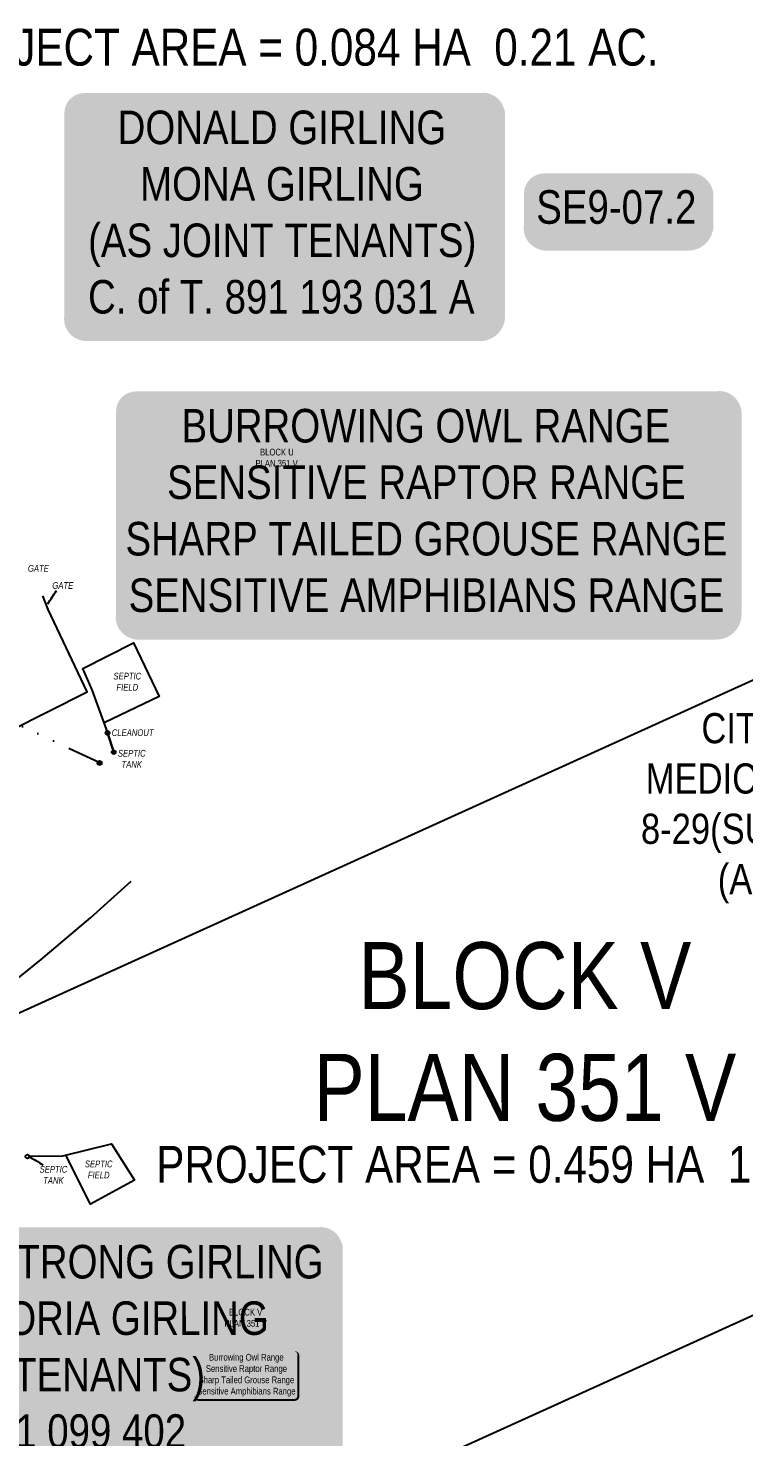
# Model space of a CAD drawing. Extents: x 312545 to 320442, y 5540407 to 5546054.
# Drawn here: x 316906.1 to 317119.5, y 5541749.7 to 5542169.9 of the extents above; entities that cross this region are included whole.
import ezdxf
from ezdxf.enums import TextEntityAlignment as Align

# ---------------------------------------------------------------- set-up
doc = ezdxf.new("R2010")
doc.units = 0
doc.header["$LTSCALE"] = 5
doc.linetypes.add('COOP2', pattern=[10, 5, -1, 0, -1, 0, -1, 0, -1, 0, -1])
doc.linetypes.add('HIDDEN', pattern=[9.525, 6.35, -3.175])
for name, color, linetype in [('AS-FENCE', 48, 'foc-FENCE'), ('AS-OWNER', 7, 'Continuous'), ('AS-Sewer San_1000', 53, 'HIDDEN'), ('AS-SYMBOL-1000', 7, 'Continuous'), ('AS-TELEPHONE-TELUS', 224, 'foc-TEL'), ('AS-WILDLIFE-BLOCK', 131, 'Continuous'), ('AS-WILDLIFE-BLOCK-1000', 131, 'Continuous'), ('C-SYMBOL', 7, 'Continuous'), ('L-AREAREQUIRED', 7, 'Continuous'), ('L-TITLEDB', 4, 'Continuous'), ('L-TITLEDB-T-1000', 4, 'Continuous'), ('P-APEX RECON PAY ITEMS', 240, 'Continuous'), ('P-APEX RECON-URBAN', 30, 'COOP2')]:
    doc.layers.add(name, color=color, linetype=linetype)
doc.layers.add('F-WS-T', color=190, linetype='Continuous', lineweight=9)
doc.layers.add('T-TEXT-1000', color=48, linetype='Continuous', lineweight=18)
doc.styles.add('1.8', font='ARIALN.TTF', dxfattribs={"height": 1.8})
doc.styles.add('100L', font='ARIALN.TTF', dxfattribs={"height": 11})
doc.styles.add('175L', font='ARIALN.TTF', dxfattribs={"height": 10})
doc.styles.add('80', font='ARIALN.TTF', dxfattribs={"height": 10})
doc.styles.add('80CG', font='ARIALN.TTF', dxfattribs={"height": 10})
doc.styles.add('80L', font='ARIALN.TTF', dxfattribs={"height": 10})
doc.styles.add('foc-LtypeFont', font='ARIALN.TTF', dxfattribs={"height": 7.35})
doc.linetypes.add('foc-FENCE', pattern='A,10,-1,["X",foc-LtypeFont,S=0.2,R=0,X=-0.625,Y=-0.75],-1.24', length=12.24)
doc.linetypes.add('foc-TEL', pattern='A,2,-1,["T",foc-LtypeFont,S=0.2,R=0,X=-0.425,Y=-0.75],-1.24,8', length=12.24)
doc.dimstyles.new('Compass 1 000', dxfattribs={"dimtxt": 1.8, "dimasz": 2, "dimexe": 0.2, "dimexo": 0.0625, "dimgap": 0.5, "dimtad": 0, "dimtih": 1, "dimtoh": 1, "dimzin": 0, "dimdsep": 46, "dimtxsty": '1.8', "dimcen": 0.1, "dimse1": 1, "dimse2": 1, "dimclrd": 256, "dimclrt": 256, "dimaunit": 1, "dimadec": 4, "dimazin": 0, "dimtfac": 0.06, "dimtofl": 0, "dimtmove": 0, "dimatfit": 0, "dimfxl": 0.2, "dimtolj": 1, "dimtzin": 0, "dimlwd": -1, "dimarcsym": 0})
doc.dimstyles.new('Compass 5 000', dxfattribs={"dimscale": 5, "dimtxt": 9, "dimasz": 2, "dimexe": 0.2, "dimexo": 0.0625, "dimgap": 0.5, "dimtad": 0, "dimtih": 1, "dimtoh": 1, "dimzin": 0, "dimdsep": 46, "dimtxsty": '80CG', "dimcen": 0.1, "dimse1": 1, "dimse2": 1, "dimclrd": 256, "dimclrt": 256, "dimaunit": 1, "dimadec": 4, "dimazin": 0, "dimtfac": 0.06, "dimtofl": 0, "dimtmove": 0, "dimatfit": 1, "dimfxl": 0.2, "dimtolj": 1, "dimtzin": 0, "dimlwd": -1, "dimarcsym": 0})

# ---------------------------------------------------------------- blocks, each defined once
blk = doc.blocks.new('*U411')
h = blk.add_hatch(color=255)
edge = h.paths.add_edge_path()
edge.add_line((-71.5, -37), (71.5, -37))
edge.add_arc((71.5, -31), 6, 270, 360)
edge.add_line((77.5, -31), (77.5, 29.5))
edge.add_arc((71.5, 29.5), 6, 0, 90)
edge.add_line((71.5, 35.5), (-71.5, 35.5))
edge.add_arc((-71.5, 29.5), 6, 90, 180)
edge.add_line((-77.5, 29.5), (-77.5, -31))
edge.add_arc((-71.5, -31), 6, 180, 270)
at = {"color": 131, "flags": 128}
blk.add_lwpolyline([(-71.5, -37, 3, 3, 0), (71.5, -37, 3, 3, 0.414214), (77.5, -31, 3, 3, 0), (77.5, 29.5, 3, 0, 0.414214), (71.5, 35.5, 0, 0, 0), (-71.5, 35.5, 0, 0, 0.414214), (-77.5, 29.5, 0, 0, 0), (-77.5, -31, 0, 3, 0.414214)], format="xyseb", close=True, dxfattribs=at)
at = {"color": 131, "style": '80'}
blk.add_attdef('ENTER_TEXT_001', (-36, -5), '', height=10, dxfattribs=at)
blk = doc.blocks.new('RISER')
h = blk.add_hatch(color=255)
h.dxf.hatch_style = 1
edge = h.paths.add_edge_path()
edge.add_arc((0, 0), 0.7, 0, 360)
blk.add_hatch(color=13).paths.add_polyline_path([(0.58, -0.15), (-0.58, -0.15, 0.774597)])
at = {"color": 13}
blk.add_line((-0.58, -0.15), (0.58, -0.15), dxfattribs=at)
blk.add_circle((0, 0), 0.6, dxfattribs=at)
blk = doc.blocks.new('*U1874')
h = blk.add_hatch(color=255)
edge = h.paths.add_edge_path()
edge.add_line((-86.5, -37), (86.5, -37))
edge.add_arc((86.5, -31), 6, 270, 360)
edge.add_line((92.5, -31), (92.5, 29.5))
edge.add_arc((86.5, 29.5), 6, 0, 90)
edge.add_line((86.5, 35.5), (-86.5, 35.5))
edge.add_arc((-86.5, 29.5), 6, 90, 180)
edge.add_line((-92.5, 29.5), (-92.5, -31))
edge.add_arc((-86.5, -31), 6, 180, 270)
at = {"color": 131, "flags": 128}
blk.add_lwpolyline([(-86.5, -37, 3, 3, 0), (86.5, -37, 3, 3, 0.414214), (92.5, -31, 3, 3, 0), (92.5, 29.5, 3, 0, 0.414214), (86.5, 35.5, 0, 0, 0), (-86.5, 35.5, 0, 0, 0.414214), (-92.5, 29.5, 0, 0, 0), (-92.5, -31, 0, 3, 0.414214)], format="xyseb", close=True, dxfattribs=at)
at = {"color": 131, "style": '80'}
blk.add_attdef('ENTER_TEXT_001', (-35.99, -5), '', height=10, dxfattribs=at)
blk = doc.blocks.new('*U1826')
h = blk.add_hatch(color=59)
edge = h.paths.add_edge_path()
edge.add_line((-91.5, -37), (91.5, -37))
edge.add_arc((91.5, -31), 6, 270, 360)
edge.add_line((97.5, -31), (97.5, 29.5))
edge.add_arc((91.5, 29.5), 6, 0, 90)
edge.add_line((91.5, 35.5), (-91.5, 35.5))
edge.add_arc((-91.5, 29.5), 6, 90, 180)
edge.add_line((-97.5, 29.5), (-97.5, -31))
edge.add_arc((-91.5, -31), 6, 180, 270)
at = {"color": 1, "flags": 128}
blk.add_lwpolyline([(-91.5, -37, 3, 3, 0), (91.5, -37, 3, 3, 0.414214), (97.5, -31, 3, 3, 0), (97.5, 29.5, 3, 0, 0.414214), (91.5, 35.5, 0, 0, 0), (-91.5, 35.5, 0, 0, 0.414214), (-97.5, 29.5, 0, 0, 0), (-97.5, -31, 0, 3, 0.414214)], format="xyseb", close=True, dxfattribs=at)
blk.add_lwpolyline([(-52.92, -29.66, 0, 7.5, 0), (0, 0, 0, 0, 0)], format="xyseb", dxfattribs=at)
at = {"color": 1, "style": '80'}
blk.add_attdef('ENTER_TEXT_001', (-35.99, -5), '', height=10, dxfattribs=at)
blk = doc.blocks.new('*U1827')
h = blk.add_hatch(color=59)
edge = h.paths.add_edge_path()
edge.add_line((-59, -37), (59, -37))
edge.add_arc((59, -31), 6, 270, 360)
edge.add_line((65, -31), (65, 29.5))
edge.add_arc((59, 29.5), 6, 0, 90)
edge.add_line((59, 35.5), (-59, 35.5))
edge.add_arc((-59, 29.5), 6, 90, 180)
edge.add_line((-65, 29.5), (-65, -31))
edge.add_arc((-59, -31), 6, 180, 270)
at = {"color": 1, "flags": 128}
blk.add_lwpolyline([(-59, -37, 3, 3, 0), (59, -37, 3, 3, 0.414214), (65, -31, 3, 3, 0), (65, 29.5, 3, 0, 0.414214), (59, 35.5, 0, 0, 0), (-59, 35.5, 0, 0, 0.414214), (-65, 29.5, 0, 0, 0), (-65, -31, 0, 3, 0.414214)], format="xyseb", close=True, dxfattribs=at)
blk.add_lwpolyline([(-52.92, -29.66, 0, 7.5, 0), (0, 0, 0, 0, 0)], format="xyseb", dxfattribs=at)
at = {"color": 1, "style": '80'}
blk.add_attdef('ENTER_TEXT_001', (-35.99, -5), '', height=10, dxfattribs=at)
blk = doc.blocks.new('*U1879')
at = {"true_color": 0xffffa8}
h = blk.add_hatch(color=51, dxfattribs=at)
edge = h.paths.add_edge_path()
edge.add_line((-21.5, -11.5), (21.5, -11.5))
edge.add_arc((21.5, -5.5), 6, 270, 360)
edge.add_line((27.5, -5.5), (27.5, 4))
edge.add_arc((21.5, 4), 6, 0, 90)
edge.add_line((21.5, 10), (-21.5, 10))
edge.add_arc((-21.5, 4), 6, 90, 180)
edge.add_line((-27.5, 4), (-27.5, -5.5))
edge.add_arc((-21.5, -5.5), 6, 180, 270)
at = {"color": 240, "flags": 128}
blk.add_lwpolyline([(-21.5, -11.5, 3, 3, 0), (21.5, -11.5, 3, 3, 0.414214), (27.5, -5.5, 3, 3, 0), (27.5, 4, 3, 0, 0.414214), (21.5, 10, 0, 0, 0), (-21.5, 10, 0, 0, 0.414214), (-27.5, 4, 0, 0, 0), (-27.5, -5.5, 0, 3, 0.414214)], format="xyseb", close=True, dxfattribs=at)
for points in [[(-17.92, 1.74, 0, 10, 0), (0, 0, 5, 5, 0)], [(18.87, -2.05, 0, 10, 0), (0, 0, 5, 5, 0)]]:
    blk.add_lwpolyline(points, format="xyseb", dxfattribs=at)
at = {"color": 4, "style": '80'}
blk.add_attdef('OTHER_001', (-14.7, -5), '', height=10, dxfattribs=at)

msp = doc.modelspace()

# ---------------------------------------------------------------- linework, layer by layer
at = {"layer": 'AS-FENCE', "flags": 128}
msp.add_lwpolyline([(316888.912, 5541954.435), (316923.721, 5541971.913), (316912.04, 5541996.513), (316910.467, 5542000.598)], dxfattribs=at)
at = {"layer": 'AS-Sewer San_1000', "linetype": 'Continuous', "flags": 128}
for points in [[(316929.897, 5541959.706), (316925.21, 5541972.538), (316922.425, 5541978.933), (316937.504, 5541986.596), (316945.196, 5541970.536), (316928.921, 5541962.805)], [(316929.785, 5541959.696), (316931.623, 5541953.938), (316929.785, 5541959.696)], [(316906.112, 5541833.436), (316916.457, 5541833.561), (316930.953, 5541837.137), (316937.767, 5541826.263), (316924.715, 5541819.118), (316917.308, 5541833.771)]]:
    msp.add_lwpolyline(points, dxfattribs=at)
at = {"layer": 'AS-Sewer San_1000', "linetype": 'Continuous', "ltscale": 0.2}
for centre in [(316929.785, 5541959.696, 741.93), (316931.623, 5541953.938, 742.693)]:
    msp.add_circle(centre, 0.58, dxfattribs=at)
at = {"layer": 'AS-Sewer San_1000', "linetype": 'Continuous'}
msp.add_circle((316905.87, 5541833.351), 0.58, dxfattribs=at)
at = {"layer": 'AS-TELEPHONE-TELUS', "flags": 128}
msp.add_lwpolyline([(316884.009, 5541872.035), (316892.32, 5541878.697), (316903.66, 5541887.062), (316909.937, 5541892.15), (316924.665, 5541904.543), (316936.786, 5541915.477)], dxfattribs=at)
at = {"layer": 'L-TITLEDB', "flags": 128}
for points in [[(317253.888, 5542035.035), (316860.799, 5541856.831)], [(317264.599, 5541850.489), (316607.139, 5541552.419)]]:
    msp.add_lwpolyline(points, dxfattribs=at)
at = {"layer": 'P-APEX RECON-URBAN', "color": 200, "flags": 128}
msp.add_lwpolyline([(316698.165, 5542094.071), (316707.488, 5542073.051), (316717.795, 5542050.563), (316734.034, 5542014.778), (316737.822, 5542006.372), (316743.231, 5541994.203), (316751.905, 5541998.142), (316762.293, 5542002.868), (316774.794, 5542008.548), (316789.366, 5542015.146), (316927.429, 5541950.908)], dxfattribs=at)

# ---------------------------------------------------------------- block references
at = {"layer": 'AS-OWNER', "color": 5}
ref = msp.add_blockref('*U1827', (316981.873, 5542115.04), dxfattribs=dict(at, xscale=0.9997577874181516, yscale=0.9997577874181516, zscale=0.9997577874181516, rotation=0.003832973687768994))
ref.add_attrib('ENTER_TEXT_001', 'DONALD GIRLING', (316932.791, 5542135.294), dxfattribs={"layer": '0', "color": 1, "height": 9.99758, "rotation": 0.00383, "style": '80'})
ref.add_attrib('ENTER_TEXT_002', 'MONA GIRLING', (316939.475, 5542118.455), dxfattribs={"layer": '0', "color": 1, "height": 9.99758, "rotation": 0.00383, "style": '80'})
ref.add_attrib('ENTER_TEXT_003', '(AS JOINT TENANTS)', (316923.979, 5542101.614), dxfattribs={"layer": '0', "color": 1, "height": 9.99758, "rotation": 0.00383, "style": '80'})
ref.add_attrib('ENTER_TEXT_004', 'C. of T. 891 193 031 A', (316923.959, 5542084.774), dxfattribs={"layer": '0', "color": 1, "height": 9.99758, "rotation": 0.00383, "style": '80'})
ref = msp.add_blockref('*U1826', (316900.96, 5541776.713), dxfattribs=dict(at, xscale=0.9997577874181516, yscale=0.9997577874181516, zscale=0.9997577874181516, rotation=0.003832973687768994))
ref.add_attrib('ENTER_TEXT_001', 'CAMERON ARMSTRONG GIRLING', (316807.82, 5541796.965), dxfattribs={"layer": '0', "color": 1, "height": 9.99758, "rotation": 0.00383, "style": '80'})
ref.add_attrib('ENTER_TEXT_002', 'RACHEL VICTORIA GIRLING', (316823.871, 5541780.126), dxfattribs={"layer": '0', "color": 1, "height": 9.99758, "rotation": 0.00383, "style": '80'})
ref.add_attrib('ENTER_TEXT_003', '(AS JOINT TENANTS)', (316843.066, 5541763.287), dxfattribs={"layer": '0', "color": 1, "height": 9.99758, "rotation": 0.00383, "style": '80'})
ref.add_attrib('ENTER_TEXT_004', 'C. of T. 171 099 402', (316848.775, 5541746.448), dxfattribs={"layer": '0', "color": 1, "height": 9.99758, "rotation": 0.00383, "style": '80'})
at = {"layer": 'AS-SYMBOL-1000', "xscale": 0.9996840038851079, "yscale": 0.9996840038851079, "zscale": 0.9996840038851079}
msp.add_blockref('RISER', (316927.395, 5541950.731), dxfattribs=at)
at = {"layer": 'AS-WILDLIFE-BLOCK'}
ref = msp.add_blockref('*U1874', (317024.834, 5542026.046), dxfattribs=dict(at, xscale=1.000316096, yscale=1.000316096, zscale=1.000316096, rotation=0.003832973687768994))
ref.add_attrib('ENTER_TEXT_001', 'BURROWING OWL RANGE', (316951.825, 5542046.311), dxfattribs={"layer": '0', "color": 131, "height": 10.00316, "rotation": 0.00383, "style": '80'})
ref.add_attrib('ENTER_TEXT_002', 'SENSITIVE RAPTOR RANGE', (316947.524, 5542029.461), dxfattribs={"layer": '0', "color": 131, "height": 10.00316, "rotation": 0.00383, "style": '80'})
ref.add_attrib('ENTER_TEXT_003', 'SHARP TAILED GROUSE RANGE', (316935.11, 5542012.611), dxfattribs={"layer": '0', "color": 131, "height": 10.00316, "rotation": 0.00383, "style": '80'})
ref.add_attrib('ENTER_TEXT_004', 'SENSITIVE AMPHIBIANS RANGE', (316936.063, 5541995.761), dxfattribs={"layer": '0', "color": 131, "height": 10.00316, "rotation": 0.00383, "style": '80'})
at = {"layer": 'AS-WILDLIFE-BLOCK-1000'}
ref = msp.add_blockref('*U411', (316971.192, 5541768.141), dxfattribs=dict(at, xscale=0.2000632191999996, yscale=0.2000632191999996, zscale=0.2000632191999996, rotation=0.003832973687769))
ref.add_attrib('ENTER_TEXT_001', 'Burrowing Owl Range', (316960.012, 5541772.471), dxfattribs={"layer": '0', "color": 131, "height": 2.00063, "rotation": 0.00383, "style": '80'})
ref.add_attrib('ENTER_TEXT_002', 'Sensitive Raptor Range', (316959.087, 5541769.102), dxfattribs={"layer": '0', "color": 131, "height": 2.00063, "rotation": 0.00383, "style": '80'})
ref.add_attrib('ENTER_TEXT_003', 'Sharp Tailed Grouse Range', (316956.921, 5541765.732), dxfattribs={"layer": '0', "color": 131, "height": 2.00063, "rotation": 0.00383, "style": '80'})
ref.add_attrib('ENTER_TEXT_004', 'Sensitive Amphibians Range', (316956.539, 5541762.362), dxfattribs={"layer": '0', "color": 131, "height": 2.00063, "rotation": 0.00383, "style": '80'})
at = {"layer": 'P-APEX RECON PAY ITEMS'}
ref = msp.add_blockref('*U1879', (317081.473, 5542116.553), dxfattribs=at)
ref.add_attrib('OTHER_001', 'SE9-07.2', (317057.636, 5542111.55), dxfattribs={"layer": '0', "color": 4, "height": 10, "style": '80'})

# ---------------------------------------------------------------- texts
at = {"layer": 'AS-Sewer San_1000', "linetype": 'Continuous', "char_height": 1.99937, "attachment_point": 1, "style": '80L'}
for s, insert in [('\\pi0.092458;{\\fArial Narrow|b0|i1|c0|p34;SEPTIC\\P\\pi0.97417;FIELD}', (316931.45, 5541977.63)), ('\\pi-2.0822;{\\fArial Narrow|b0|i1|c0|p34;CLEANOUT}', (316933.106, 5541960.755)), ('\\pi0.092458;{\\fArial Narrow|b0|i1|c0|p34;SEPTIC\\P\\pi1.1603;TANK}', (316932.765, 5541954.618)), ('\\pi0.092458;{\\fArial Narrow|b0|i1|c0|p34;SEPTIC\\P\\pi0.97417;FIELD}', (316922.909, 5541832.135)), ('\\pi0.092458;{\\fArial Narrow|b0|i1|c0|p34;SEPTIC\\P\\pi1.1603;TANK}', (316909.412, 5541830.54))]:
    msp.add_mtext_dynamic_manual_height_columns(s, width=8.31332, gutter_width=10, heights=[0], dxfattribs=dict(at, insert=insert))
at = {"layer": 'C-SYMBOL', "color": 3, "insert": (317054.243, 5541897.298), "char_height": 19.9952, "width": 301.67316, "attachment_point": 2, "rotation": 0.00383, "style": '175L'}
msp.add_mtext('BLOCK V\\PPLAN 351 V', dxfattribs=at)
at = {"layer": 'F-WS-T', "insert": (317127.231, 5541937.242), "char_height": 9, "attachment_point": 5, "style": '1.8'}
msp.add_mtext('\\A1;CITY OF\\PMEDICINE HAT\\P8-29(SURFACE)\\P(ABD.)', dxfattribs=at)
at = {"layer": 'L-AREAREQUIRED', "color": 5, "style": '100L'}
for s, p in [('PROJECT AREA = 0.084 HA  0.21 AC.', (316984.395, 5542155.417)), ('PROJECT AREA = 0.459 HA  1.13 AC.', (317054.037, 5541822.227))]:
    msp.add_text(s, height=10.99734, rotation=0.00383, dxfattribs=at).set_placement(p, align=Align.BOTTOM_CENTER)
at = {"layer": 'L-TITLEDB-T-1000', "char_height": 1.99888, "attachment_point": 1, "rotation": 0.00383, "style": '175L'}
for s, insert in [('\\pi1.4553;BLOCK U\\P\\pi0.09794;PLAN 351 V', (316973.799, 5542044.444)), ('\\pi1.4321;BLOCK V\\P\\pi0.09794;PLAN 351 V', (316964.556, 5541787.918))]:
    msp.add_mtext_dynamic_manual_height_columns(s, width=12.60505, gutter_width=100, heights=[0], dxfattribs=dict(at, insert=insert))
at = {"layer": 'T-TEXT-1000', "char_height": 1.99937, "attachment_point": 1, "style": '80L'}
for insert in [(316905.903, 5542009.77), (316913.177, 5542004.66)]:
    msp.add_mtext_dynamic_manual_height_columns('\\pi0.12215;{\\fArial Narrow|b0|i1|c0|p34;GATE}', width=6.36106, gutter_width=10, heights=[0], dxfattribs=dict(at, insert=insert))

# ---------------------------------------------------------------- leaders
at = {"layer": 'AS-Sewer San_1000', "linetype": 'Continuous', "path_type": 1}
msp.add_leader([(316906.229, 5541833.343), (316910.559, 5541830.891)], dimstyle='Compass 1 000', override={"dimscale": 5, "dimasz": 0.4, "dimgap": 0.5, "dimtad": 0}, dxfattribs=at)
at = {"layer": 'T-TEXT-1000', "path_type": 1}
msp.add_leader([(316911.936, 5541998.228), (316914.523, 5542002.192)], dimstyle='Compass 5 000', override={"dimasz": 0.4, "dimgap": 0.5, "dimtad": 0}, dxfattribs=at)

doc.saveas('drawing.dxf')
